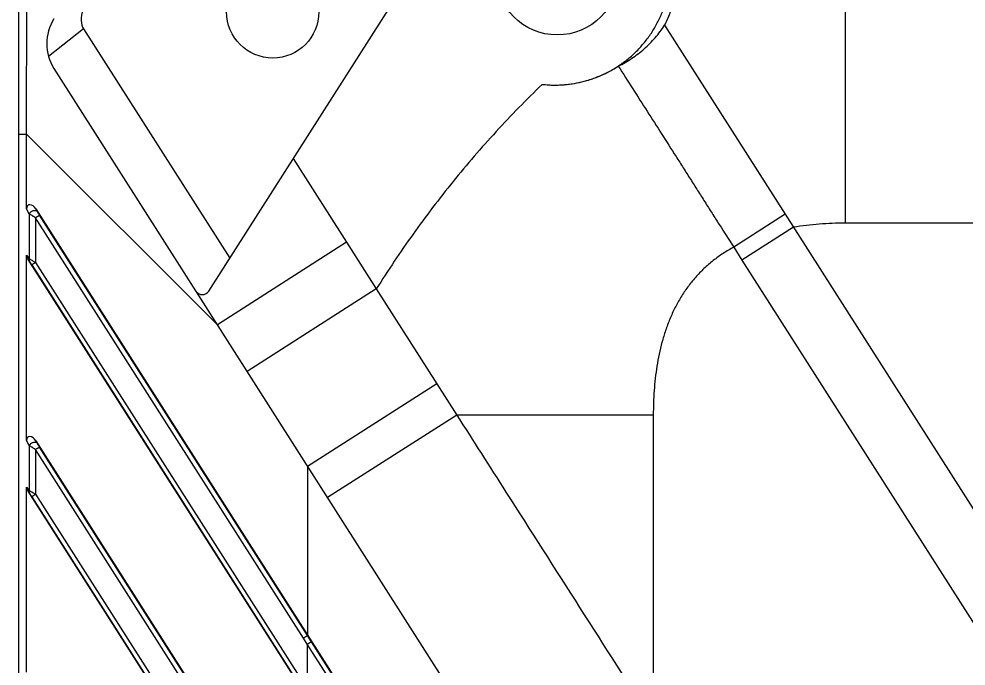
# Model space of a CAD drawing. Header units: millimetres. Extents: x 1409 to 26878, y 589 to 5187.
# Drawn here: x 2555.9 to 2617.5, y 1494.7 to 1536.8 of the extents above; entities that cross this region are included whole.
import ezdxf

# ---------------------------------------------------------------- set-up
doc = ezdxf.new("R2010")
doc.units = ezdxf.units.MM
doc.layers.add('02___PRT_ALL_AXES', color=7, linetype='Continuous')

msp = doc.modelspace()

# ---------------------------------------------------------------- linework, layer by layer
at = {"color": 7, "linetype": 'Continuous'}
for p, q in [((2555.8837, 1227.2998), (2555.8837, 1564.7998)), ((2568.227, 1519.141), (2588.3837, 1550.7807)), ((2609.6111, 1523.5568), (2609.6111, 1546.0288)), ((2556.383, 1529.3441), (2556.3887, 1538.9766)), ((2597.8621, 1536.4293), (2605.7017, 1524.1343)), ((2560.08, 1536.189), (2557.8068, 1534.4048)), ((2560.08, 1536.189), (2569.5838, 1521.2708)), ((2558.161, 1533.6176), (2752.9888, 1227.7992)), ((2555.8837, 1529.3441), (2556.383, 1529.3441)), ((2556.383, 1524.4936), (2556.383, 1529.3441)), ((2556.383, 1529.3441), (2568.7835, 1516.9436)), ((2573.7172, 1527.7589), (2577.1785, 1522.3226)), ((2556.558, 1524.1735), (2556.383, 1524.4936)), ((2556.558, 1524.1735), (2556.558, 1521.2365)), ((2556.9879, 1524.4782), (2745.6684, 1228.3091)), ((2557.0663, 1524.3347), (2556.9879, 1524.4782)), ((2574.6441, 1496.7289), (2557.2274, 1524.0675)), ((2605.7017, 1524.1343), (2602.355, 1522.0011)), ((2605.7017, 1524.1343), (2718.579, 1346.9524)), ((2556.9608, 1523.9063), (2556.9608, 1520.998)), ((2574.3774, 1496.5677), (2556.9608, 1523.9063)), ((2873.6802, 1523.5568), (2609.6111, 1523.5568)), ((2606.2385, 1523.2916), (2602.8914, 1521.1593)), ((2577.1785, 1522.3226), (2568.7835, 1516.9436)), ((2577.1785, 1522.3226), (2579.1181, 1519.2763)), ((2602.355, 1522.0011), (2602.8914, 1521.1593)), ((2556.383, 1509.4183), (2556.383, 1521.4653)), ((2556.383, 1521.4653), (2556.558, 1521.2365)), ((2556.468, 1521.1997), (2743.2709, 1227.978)), ((2556.468, 1521.1997), (2556.5622, 1521.0765)), ((2556.9608, 1520.998), (2574.6298, 1493.2633)), ((2602.8914, 1521.1593), (2722.1472, 1333.9652)), ((2556.7233, 1520.838), (2574.3923, 1493.1033)), ((2579.1181, 1519.2763), (2570.7239, 1513.8978)), ((2579.1181, 1519.2763), (2583.0586, 1513.0981)), ((2583.0586, 1513.0981), (2574.6547, 1507.7277)), ((2583.0586, 1513.0981), (2584.3504, 1511.0724)), ((2584.3504, 1511.0724), (2575.9438, 1505.7042)), ((2597.1266, 1511.0724), (2584.3504, 1511.0724)), ((2597.1266, 1511.0724), (2597.1266, 1491.0489)), ((2556.558, 1509.0981), (2556.383, 1509.4183)), ((2557.0663, 1509.2593), (2556.9879, 1509.4028)), ((2556.9879, 1509.4028), (2736.0643, 1228.3091)), ((2556.558, 1509.0981), (2556.558, 1506.1611)), ((2556.9608, 1508.8309), (2556.9608, 1505.9226)), ((2574.3774, 1481.4923), (2556.9608, 1508.8309)), ((2574.6441, 1481.6535), (2557.2274, 1508.9921)), ((2574.6547, 1507.7277), (2574.6547, 1496.7468)), ((2556.383, 1494.3429), (2556.383, 1506.3899)), ((2556.383, 1506.3899), (2556.558, 1506.1611)), ((2556.468, 1506.1243), (2733.6668, 1227.978)), ((2556.468, 1506.1243), (2556.5622, 1506.0011)), ((2556.7233, 1505.7626), (2574.3923, 1478.0279)), ((2556.9608, 1505.9226), (2574.6298, 1478.1879)), ((2574.6298, 1496.1716), (2574.3774, 1496.5677)), ((2574.6547, 1496.7468), (2574.6441, 1496.7289)), ((2574.8964, 1496.3328), (2574.6441, 1496.7289)), ((2597.1266, 1461.4362), (2574.8964, 1496.3328)), ((2574.6298, 1496.1716), (2574.6298, 1493.2633)), ((2596.8744, 1461.2756), (2574.6298, 1496.1716))]:
    msp.add_line(p, q, dxfattribs=at)
for points in [[(2597.1266, 1461.4362), (2594.633, 1465.3507), (2592.2407, 1469.106), (2589.8566, 1472.8485), (2587.4802, 1476.5791), (2585.1104, 1480.2991), (2582.7561, 1483.9947), (2580.3357, 1487.7944), (2577.746, 1491.8596), (2574.8964, 1496.3328)], [(2596.8744, 1461.2756), (2594.3791, 1465.19), (2591.9853, 1468.9453), (2589.5997, 1472.6877), (2587.2217, 1476.4182), (2584.8503, 1480.1382), (2582.4946, 1483.8338), (2580.0725, 1487.6333), (2577.4812, 1491.6985), (2574.6298, 1496.1716)]]:
    msp.add_lwpolyline(points, dxfattribs=at)
for centre, radius, start, end in [((2560.6912, 1535.2295), 3, 147.5, 212.5), ((2567.8053, 1519.4097), 0.5, 212.5, 327.5)]:
    msp.add_arc(centre, radius, start, end, dxfattribs=at)
for centre, major_axis, ratio, start_param, end_param in [((2584.1644, 1554.989), (-24.0378, -18.8659), 0.1636282, -0.4355292, -0.0161184), ((2556.7447, 1524.3016), (-0.2532, 0.4296), 0.6011042, -1.5132177, 0.7952201), ((2556.7447, 1521.328), (-0.2779, 0.3373), 0.6858563, 0.6942372, 1.3940504), ((2556.7447, 1509.2262), (-0.2532, 0.4296), 0.6011042, -1.5132177, 0.7952201), ((2556.7447, 1506.2526), (-0.2779, 0.3373), 0.6858563, 0.6942372, 1.3940504)]:
    msp.add_ellipse(centre, major_axis=major_axis, ratio=ratio, start_param=start_param, end_param=end_param, dxfattribs=at)
for points, knots in [([(2589.9037, 1532.584), (2590.155, 1532.5566), (2590.5344, 1532.5346), (2591.04, 1532.5437), (2591.5447, 1532.5784), (2592.1712, 1532.6694), (2592.7855, 1532.8232), (2593.2655, 1532.9828), (2593.737, 1533.1663), (2594.3081, 1533.4399), (2594.9568, 1533.8354), (2595.5625, 1534.294), (2596.1192, 1534.811), (2596.6212, 1535.3812), (2597.0634, 1535.9988), (2597.4414, 1536.6577), (2597.7514, 1537.3511), (2597.9901, 1538.072), (2598.1551, 1538.8133), (2598.2447, 1539.5673), (2598.2578, 1540.3264), (2598.1944, 1541.083), (2598.0548, 1541.8292), (2597.8404, 1542.5575), (2597.5534, 1543.2603), (2597.1966, 1543.9304), (2596.7736, 1544.5609), (2596.2886, 1545.1451), (2595.7468, 1545.6771), (2595.1536, 1546.1512), (2594.6215, 1546.494), (2594.1767, 1546.7347), (2593.7203, 1546.9525), (2593.1298, 1547.1808), (2592.5191, 1547.3479), (2592.0225, 1547.444), (2591.5216, 1547.5147), (2591.1423, 1547.5391), (2590.8895, 1547.5425)], [0, 0, 0, 0, 0.0312511, 0.0468826, 0.0625141, 0.0937697, 0.1250272, 0.1406616, 0.1562963, 0.1875565, 0.2188172, 0.2500777, 0.2813374, 0.3125954, 0.3438513, 0.3751047, 0.406355, 0.4376024, 0.4688466, 0.5000881, 0.531327, 0.5625641, 0.5937998, 0.6250349, 0.65627, 0.6875058, 0.718743, 0.7499819, 0.7812231, 0.8124668, 0.843713, 0.8593422, 0.874972, 0.9062234, 0.937477, 0.9531096, 0.9687427, 1, 1, 1, 1]), ([(2597.8621, 1536.4293), (2597.9944, 1536.6884), (2598.2309, 1537.2214), (2598.497, 1538.0542), (2598.6718, 1538.9107), (2598.7261, 1539.4912), (2598.7376, 1539.7818)], [0, 0, 0, 0, 0.2500392, 0.5000515, 0.7500371, 1, 1, 1, 1]), ([(2594.8488, 1533.7709), (2595.1529, 1533.9202), (2595.7417, 1534.2597), (2596.5487, 1534.8816), (2597.2659, 1535.6048), (2597.6761, 1536.1465), (2597.8621, 1536.4293)], [0, 0, 0, 0, 0.2501109, 0.5000981, 0.7500365, 1, 1, 1, 1]), ([(2589.9037, 1532.584), (2590.1185, 1532.5606), (2590.5503, 1532.5322), (2591.1991, 1532.5453), (2591.8444, 1532.6141), (2592.4815, 1532.7381), (2593.1056, 1532.9165), (2593.712, 1533.148), (2594.2962, 1533.4309), (2594.6681, 1533.6524), (2594.8488, 1533.7709)], [0, 0, 0, 0, 0.1249775, 0.2499616, 0.3749549, 0.4999546, 0.6249603, 0.7499712, 0.8749839, 1, 1, 1, 1]), ([(2594.8488, 1533.7709), (2595.1613, 1533.2805), (2595.7876, 1532.3005), (2596.7286, 1530.8314), (2597.669, 1529.3616), (2598.4502, 1528.1352), (2599.0743, 1527.1534), (2599.5419, 1526.4168), (2600.0092, 1525.6799), (2600.4762, 1524.9428), (2600.9437, 1524.2059), (2601.5682, 1523.2243), (2602.0391, 1522.4896), (2602.355, 1522.0011)], [0, 0, 0, 0, 0.1249669, 0.2499475, 0.3749391, 0.4999395, 0.5624428, 0.6249478, 0.6874546, 0.7499628, 0.8124719, 0.8749813, 1, 1, 1, 1]), ([(2589.9037, 1532.584), (2589.3885, 1532.0875), (2588.3736, 1531.0783), (2586.4072, 1528.9987), (2584.5388, 1526.8282), (2582.7725, 1524.5762), (2581.4992, 1522.8479), (2580.2784, 1521.0822), (2579.4987, 1519.8821), (2579.1181, 1519.2763)], [0, 0, 0, 0, 0.125007, 0.2500136, 0.4999956, 0.6249995, 0.7500018, 0.8750021, 1, 1, 1, 1]), ([(2556.558, 1524.1735), (2556.5689, 1524.1958), (2556.5986, 1524.2393), (2556.6573, 1524.2952), (2556.7284, 1524.3415), (2556.8063, 1524.3747), (2556.8849, 1524.392), (2556.9482, 1524.3921), (2556.9931, 1524.3823), (2557.0222, 1524.3708), (2557.047, 1524.3552), (2557.0606, 1524.3418), (2557.0663, 1524.3347)], [0, 0, 0, 0, 0.1233083, 0.2590512, 0.4014648, 0.5434599, 0.6780344, 0.7996436, 0.854802, 0.9061726, 0.9542869, 1, 1, 1, 1]), ([(2556.9608, 1523.9063), (2556.9219, 1523.9308), (2556.8644, 1523.9673), (2556.7892, 1524.016), (2556.7358, 1524.0511), (2556.6853, 1524.0848), (2556.6386, 1524.1165), (2556.5965, 1524.1458), (2556.5702, 1524.1645), (2556.558, 1524.1735)], [0, 0, 0, 0, 0.2849356, 0.4228525, 0.5557184, 0.6818414, 0.7993587, 0.9061652, 1, 1, 1, 1]), ([(2556.9608, 1523.9063), (2556.9768, 1523.9166), (2557.0085, 1523.9367), (2557.0548, 1523.9658), (2557.0984, 1523.9928), (2557.1374, 1524.0166), (2557.1665, 1524.0341), (2557.1866, 1524.0458), (2557.1988, 1524.0528), (2557.209, 1524.0585), (2557.2171, 1524.0628), (2557.2225, 1524.0655), (2557.2257, 1524.0669), (2557.2269, 1524.0674), (2557.2274, 1524.0675)], [0, 0, 0, 0, 0.1829802, 0.3608396, 0.5270554, 0.6756646, 0.8012652, 0.853987, 0.8993266, 0.9368833, 0.9663313, 0.9874105, 0.9947693, 1, 1, 1, 1]), ([(2557.2274, 1524.0675), (2557.2127, 1524.0907), (2557.1836, 1524.1369), (2557.1415, 1524.2054), (2557.1023, 1524.271), (2557.0777, 1524.314), (2557.0663, 1524.3347)], [0, 0, 0, 0, 0.2645781, 0.5242419, 0.7732349, 1, 1, 1, 1]), ([(2609.6111, 1523.5568), (2609.3288, 1523.5568), (2608.7643, 1523.5473), (2607.9187, 1523.5011), (2607.0757, 1523.4196), (2606.5167, 1523.3391), (2606.2385, 1523.2916)], [0, 0, 0, 0, 0.2499999, 0.5000057, 0.7500063, 1, 1, 1, 1]), ([(2602.355, 1522.0011), (2602.1216, 1521.8738), (2601.6647, 1521.6003), (2601.0167, 1521.1335), (2600.4126, 1520.611), (2599.8581, 1520.0362), (2599.3575, 1519.4138), (2598.9132, 1518.7502), (2598.5255, 1518.0521), (2598.1931, 1517.3262), (2597.9133, 1516.5785), (2597.6828, 1515.8142), (2597.4976, 1515.0379), (2597.306, 1513.9913), (2597.1605, 1512.6681), (2597.1266, 1511.6042), (2597.1266, 1511.0724)], [0, 0, 0, 0, 0.0624989, 0.1249968, 0.187494, 0.2499911, 0.3124891, 0.3749885, 0.4374896, 0.4999924, 0.5624966, 0.6250019, 0.6875091, 0.7500165, 0.8750032, 1, 1, 1, 1]), ([(2556.558, 1521.2365), (2556.5531, 1521.2224), (2556.5456, 1521.1943), (2556.5423, 1521.1521), (2556.5473, 1521.1122), (2556.5564, 1521.0877), (2556.5622, 1521.0765)], [0, 0, 0, 0, 0.2718546, 0.5277362, 0.7691731, 1, 1, 1, 1]), ([(2556.558, 1521.2365), (2556.5705, 1521.2299), (2556.5974, 1521.2154), (2556.6399, 1521.1916), (2556.687, 1521.1644), (2556.7378, 1521.1345), (2556.7913, 1521.1025), (2556.8661, 1521.057), (2556.9228, 1521.0219), (2556.9608, 1520.998)], [0, 0, 0, 0, 0.090397, 0.1954277, 0.3124563, 0.4390204, 0.5729053, 0.7121492, 1, 1, 1, 1]), ([(2556.5622, 1521.0765), (2556.5683, 1521.0686), (2556.5807, 1521.0517), (2556.6067, 1521.015), (2556.6406, 1520.9651), (2556.6819, 1520.9025), (2556.7095, 1520.8597), (2556.7233, 1520.838)], [0, 0, 0, 0, 0.1034085, 0.2187475, 0.4688589, 0.7318396, 1, 1, 1, 1]), ([(2556.9608, 1520.998), (2556.9458, 1520.9884), (2556.9163, 1520.9695), (2556.8737, 1520.9418), (2556.8344, 1520.916), (2556.7996, 1520.8928), (2556.7741, 1520.8755), (2556.7568, 1520.8634), (2556.7464, 1520.8561), (2556.7378, 1520.8498), (2556.7312, 1520.8448), (2556.7265, 1520.8411), (2556.7241, 1520.8389), (2556.7233, 1520.838)], [0, 0, 0, 0, 0.1867818, 0.3661314, 0.5321748, 0.6795955, 0.8036091, 0.8555601, 0.9002243, 0.93725, 0.9663525, 0.987305, 1, 1, 1, 1]), ([(2584.3504, 1511.0724), (2585.415, 1509.4045), (2589.6743, 1502.7303), (2593.9329, 1496.0557), (2597.1266, 1491.0489)], [0, 0, 0, 0, 0.249922, 1, 1, 1, 1]), ([(2556.558, 1509.0981), (2556.5689, 1509.1204), (2556.5986, 1509.1639), (2556.6573, 1509.2198), (2556.7284, 1509.2662), (2556.8063, 1509.2993), (2556.8849, 1509.3166), (2556.9482, 1509.3167), (2556.9931, 1509.3069), (2557.0222, 1509.2955), (2557.047, 1509.2798), (2557.0606, 1509.2664), (2557.0663, 1509.2593)], [0, 0, 0, 0, 0.1233083, 0.2590512, 0.4014648, 0.5434599, 0.6780344, 0.7996436, 0.854802, 0.9061726, 0.9542869, 1, 1, 1, 1]), ([(2557.2274, 1508.9921), (2557.2127, 1509.0153), (2557.1836, 1509.0615), (2557.1415, 1509.13), (2557.1023, 1509.1957), (2557.0777, 1509.2386), (2557.0663, 1509.2593)], [0, 0, 0, 0, 0.2645781, 0.5242419, 0.7732349, 1, 1, 1, 1]), ([(2556.9608, 1508.8309), (2556.9219, 1508.8554), (2556.8644, 1508.8919), (2556.7892, 1508.9406), (2556.7358, 1508.9757), (2556.6853, 1509.0094), (2556.6386, 1509.0411), (2556.5965, 1509.0704), (2556.5702, 1509.0891), (2556.558, 1509.0981)], [0, 0, 0, 0, 0.2849356, 0.4228525, 0.5557184, 0.6818414, 0.7993587, 0.9061652, 1, 1, 1, 1]), ([(2556.9608, 1508.8309), (2556.9768, 1508.8412), (2557.0085, 1508.8613), (2557.0548, 1508.8904), (2557.0984, 1508.9174), (2557.1374, 1508.9412), (2557.1665, 1508.9587), (2557.1866, 1508.9704), (2557.1988, 1508.9774), (2557.209, 1508.9831), (2557.2171, 1508.9874), (2557.2225, 1508.9901), (2557.2257, 1508.9915), (2557.2269, 1508.992), (2557.2274, 1508.9921)], [0, 0, 0, 0, 0.1829802, 0.3608396, 0.5270554, 0.6756646, 0.8012652, 0.853987, 0.8993266, 0.9368833, 0.9663313, 0.9874105, 0.9947693, 1, 1, 1, 1]), ([(2556.558, 1506.1611), (2556.5531, 1506.147), (2556.5456, 1506.1189), (2556.5423, 1506.0767), (2556.5473, 1506.0368), (2556.5564, 1506.0123), (2556.5622, 1506.0011)], [0, 0, 0, 0, 0.2718546, 0.5277362, 0.7691731, 1, 1, 1, 1]), ([(2556.558, 1506.1611), (2556.5705, 1506.1545), (2556.5974, 1506.14), (2556.6399, 1506.1162), (2556.687, 1506.089), (2556.7378, 1506.0592), (2556.7913, 1506.0271), (2556.8661, 1505.9816), (2556.9228, 1505.9465), (2556.9608, 1505.9226)], [0, 0, 0, 0, 0.090397, 0.1954277, 0.3124563, 0.4390204, 0.5729053, 0.7121492, 1, 1, 1, 1]), ([(2556.5622, 1506.0011), (2556.5683, 1505.9932), (2556.5807, 1505.9763), (2556.6067, 1505.9396), (2556.6406, 1505.8897), (2556.6819, 1505.8272), (2556.7095, 1505.7843), (2556.7233, 1505.7626)], [0, 0, 0, 0, 0.1034085, 0.2187475, 0.4688589, 0.7318396, 1, 1, 1, 1]), ([(2556.9608, 1505.9226), (2556.9458, 1505.913), (2556.9163, 1505.8941), (2556.8737, 1505.8664), (2556.8344, 1505.8406), (2556.7996, 1505.8174), (2556.7741, 1505.8001), (2556.7568, 1505.788), (2556.7464, 1505.7807), (2556.7378, 1505.7744), (2556.7312, 1505.7694), (2556.7265, 1505.7657), (2556.7241, 1505.7635), (2556.7233, 1505.7626)], [0, 0, 0, 0, 0.1867818, 0.3661314, 0.5321748, 0.6795955, 0.8036091, 0.8555601, 0.9002243, 0.93725, 0.9663525, 0.987305, 1, 1, 1, 1]), ([(2574.3774, 1496.5677), (2574.3934, 1496.578), (2574.4251, 1496.5981), (2574.4715, 1496.6272), (2574.515, 1496.6542), (2574.554, 1496.678), (2574.5832, 1496.6955), (2574.6032, 1496.7072), (2574.6154, 1496.7142), (2574.6256, 1496.7199), (2574.6337, 1496.7242), (2574.6391, 1496.7269), (2574.6423, 1496.7283), (2574.6435, 1496.7288), (2574.6441, 1496.7289)], [0, 0, 0, 0, 0.1829802, 0.3608396, 0.5270554, 0.6756646, 0.8012652, 0.853987, 0.8993266, 0.9368833, 0.9663313, 0.9874105, 0.9947693, 1, 1, 1, 1]), ([(2574.6298, 1496.1716), (2574.6458, 1496.1818), (2574.6774, 1496.2019), (2574.7238, 1496.2311), (2574.7673, 1496.258), (2574.8064, 1496.2819), (2574.8355, 1496.2993), (2574.8556, 1496.3111), (2574.8678, 1496.3181), (2574.878, 1496.3238), (2574.8861, 1496.3281), (2574.8914, 1496.3308), (2574.8947, 1496.3322), (2574.8959, 1496.3326), (2574.8964, 1496.3328)], [0, 0, 0, 0, 0.1829802, 0.3608396, 0.5270554, 0.6756646, 0.8012652, 0.853987, 0.8993267, 0.9368833, 0.9663313, 0.9874106, 0.9947693, 1, 1, 1, 1])]:
    msp.add_open_spline(points, degree=3, knots=knots, dxfattribs=at)
at = {"layer": '02___PRT_ALL_AXES', "color": 7, "linetype": 'Continuous'}
for centre, radius in [((2590.8837, 1539.7998), 4), ((2572.3837, 1537.2998), 3)]:
    msp.add_circle(centre, radius, dxfattribs=at)

doc.saveas('drawing.dxf')
